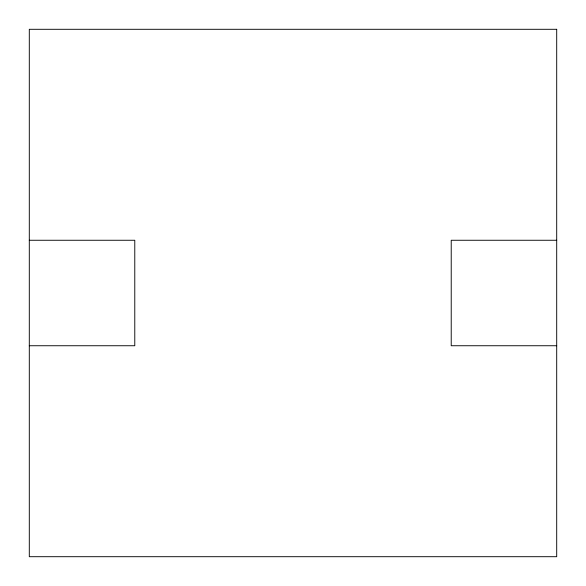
<?xml version="1.0" encoding="UTF-8"?>
<svg xmlns="http://www.w3.org/2000/svg" width="586" height="586" viewBox="0 0 586 586"><rect width="100%" height="100%" fill="white"/><g stroke="black" fill="none" stroke-linecap="round" stroke-linejoin="round"><path stroke-width="0.88" d="M29.3 240.26L134.78 240.26L134.78 345.74L29.3 345.74M556.7 240.26L451.22 240.26L451.22 345.74L556.7 345.74M556.7 29.3L29.3 29.3L29.3 556.7L556.7 556.7L556.7 29.3"/></g></svg>
